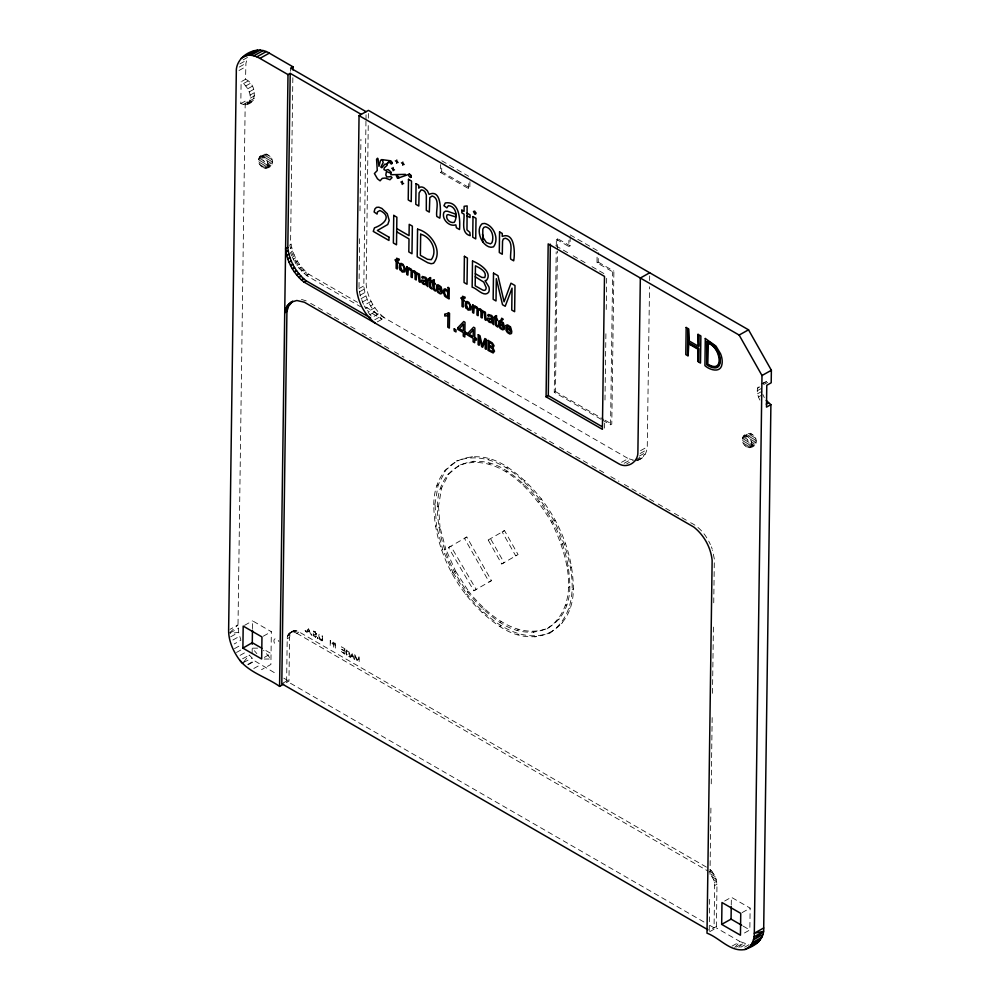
<?xml version="1.0" encoding="UTF-8"?>
<svg xmlns="http://www.w3.org/2000/svg" width="1000" height="1000" viewBox="0 0 1000 1000"><rect width="100%" height="100%" fill="white"/><g stroke="black" fill="none" stroke-linecap="round" stroke-linejoin="round"><path stroke-width="0.75" stroke-dasharray="5 3.75" d="M315.2 631.688L316.188 634.375L313.45 634.425L313.288 633.438L315.725 633.65L315.688 634.6L315.775 633.413L315.2 631.688L313.5 631.1L313 631.987L313.587 632.375L313.5 631.1M322.137 638.862C321.2 642.6 317.775 635.65 319.775 634.375L319.163 634.025C317.863 635.862 320.125 642.95 322.688 639.95L322.175 635.763L322.15 640.837M315.575 637.238L315.938 635.775L316.512 636.163L315.575 637.238L313.288 635.662L313.45 634.425M363.438 304.262L360.112 295.225L358.988 288.6L359.675 235.712M360 210.825L360.925 139.275M365.962 121.013L363.825 285.9C365.15 298.825 371.975 311.125 382.15 319.175L367.3 310.613M365.988 119.462L366.05 114.8M377.312 321.875L384.5 317.863C374.312 309.812 367.488 297.512 366.175 284.587L368.25 124.375M368.325 118.15L368.387 113.488M245.525 79.3C258.363 84.462 257.35 109.7 240.812 103.612L241.112 81.762L245.525 79.3L245.925 63.338L247.575 57.4L242.213 60.4M251.9 101.775L247.662 102.175L245.225 101.15L238.012 624.9L238.675 632.35L240.9 640.225L234.188 643.962M252.125 653.637L252.237 645.825M252.475 628.663L252.575 620.862L271.35 631.7L270.9 664.475L261.512 669.712M290.613 71.25L290.663 68.138M292.85 77.713L290.6 241.038C291.925 253.95 298.75 266.25 308.925 274.3L357.512 302.312M706.4 867.1L299.1 631.95C294.275 628.513 286.688 632.863 287.213 638.763L286.625 681.05L707.3 923.925M286.275 682.65L288.962 681.15L289.562 637.45L290.325 633.688L292.413 631.312M469.925 181.737L469.837 187.975L468.625 188.663L440.462 172.4L440.575 164.6M440.462 172.4L441.675 171.725L441.763 165.475M468.625 188.663L468.738 180.85M601.188 419.35L554.25 392.262L556.188 251.788M556.275 245.55L556.362 239.312L557.562 238.625L570.05 245.837L570.175 236.475M554.25 392.262L555.462 391.575L557.4 251.112M557.413 249.55L557.562 238.625M556.362 239.312L568.837 246.513L568.925 240.275M602.525 420.125L610.575 424.775L611.788 424.1L613.888 271.15L612.675 271.825L597 262.775L597.1 254.963M597 262.775L598.212 262.1L598.337 252.725M604.6 428.113L604.688 421.863M604.987 400.012L605.913 332.9M606.237 309.5L606.712 275.163M610.575 424.775L612.675 271.825M638.1 459.913C643.913 458.55 646.912 452.438 647.262 446.912L649.525 286.762M649.613 280.55L649.675 275.887M709.663 899.312L709.225 930.525L716.4 926.513M710 874.35L710.925 807.237M711.25 783.838L712.175 716.725M712.5 693.312L713.438 624.65M713.737 602.8L714.35 559.113L712.55 550.212M709.688 931.675L716.388 927.925L716.988 884.225L715.8 878.037L712.425 872.062L710.075 873.363L713.462 879.35L714.638 885.537L714.062 927.825L708.65 924.7M731.25 905.088L731.363 897.275L750.138 908.125L749.837 929.975L743.138 933.713M346.287 654.438L346.75 650.1L349.525 651.475L349.45 656.85L346.287 654.438L345.725 651.275L346.438 650.15M322.013 639.825L321.95 640.875L321.613 640.113M319.875 638.713L320.575 640.325M313.625 636.125L313.45 634.913M316.188 634.375L316.325 633.387M247.488 104.25C254.137 97.575 247.812 86.062 241.112 81.762M258.6 159.662C260.387 150.412 273.4 153.938 272.4 162.613C270.6 171.875 257.6 168.35 258.6 159.662L263.012 157.2L264.438 154.125M260.025 156.6C265.413 155.262 270.425 164.213 266.55 168.15M742.4 438.988C744.188 429.738 757.188 433.25 756.2 441.938C754.4 451.188 741.4 447.663 742.4 438.988L746.812 436.512L748.238 433.45M759.9 400.087C757.475 395.55 755.35 388.387 760.113 384.637M743.825 435.913C749.212 434.575 754.212 443.537 750.35 447.475M433.775 504.712C433.988 461.737 472.463 443.675 507.362 467.038C547.013 493.913 572.95 540.788 573.387 588.8C573.175 631.788 534.7 649.837 499.787 626.475C460.15 599.612 434.212 552.737 433.775 504.712L434.988 504.038L438.162 484.938L445.85 470.025L457.5 460.325M437.325 506.887C437.525 466.112 474.087 448.938 507.2 471.112C544.812 496.6 569.425 541.075 569.837 586.625C569.637 627.4 533.075 644.575 499.95 622.4C462.35 596.912 437.738 552.45 437.325 506.887L438.537 506.213L441.55 488.1L448.837 473.95L459.9 464.738M547.263 628.775C582.288 604.675 567.238 553.587 551.525 522.288C533.375 491.4 498.938 451.175 458.688 465.425M549.663 633.2C586.575 607.788 570.712 553.938 554.15 520.938C535.013 488.387 498.725 445.988 456.287 461M319.475 639.062L319.738 637.95M346.737 654.262L346.75 655.075L346.325 652.862M243.55 662.225L249.275 655.037L254.85 660.975L277.325 674.438M734.688 947.575L740.088 941.612L749.025 944.737L743.662 947.738M313.288 633.438L313.288 635.662M738.875 947.35L743.138 943.15L735.125 947.8M229.675 632.725L238.012 624.9L229.963 629.388M763 383.562L766.488 381.55L764.287 382.788M313.7 631.987L315.387 632.513M346.45 651.312L348.913 651.75L348.85 655.863L346.925 654.525M315.738 636.325L313.712 635.462M448.488 547.55L466.812 537.025L491.463 580.638L473.862 590.75L448.488 547.55L450.838 546.237L476.213 589.45L473.862 590.75M264.35 657.412L271.05 653.55L261.663 648.125M488.175 539.975L504.513 530.588L518.062 554.562L501.725 563.962L488.175 539.975L490.513 538.663L504.075 562.65L501.725 563.962M239.85 63.938L246.562 60.2M239.225 67.088L245.925 63.338M238.988 70.512L245.7 66.762M243.538 83.537L247.95 81.075M245.775 85.938L250.2 83.475M247.7 88.8L252.113 86.325M249.163 91.925L253.575 89.45M250.062 95.1L254.475 92.625M240.812 103.612L245.225 101.15M250.35 98.112L254.762 95.638M243.238 104.65L247.662 102.175M249.988 100.75L254.4 98.287M249.013 102.85L253.425 100.375M245.525 104.862L249.938 102.387M259.262 157.3L265.425 153.825M262.15 156.4L266.562 153.925M258.775 158.35L263.188 155.875M263.363 156.912L267.787 154.45M258.738 161.175L263.15 158.7L263.012 157.2M264.575 157.8L269 155.338M259.188 162.763L263.6 160.287L263.15 158.7M265.7 159L270.125 156.537M259.913 164.325L264.337 161.85L267.638 165.375L270.975 165.688M266.663 160.425L271.075 157.963M267.387 161.988L271.812 159.525M260.875 165.75L265.3 163.287M262 166.95L266.425 164.488M267.838 163.575L272.262 161.112M263.212 167.838L267.638 165.375M267.987 165.087L272.4 162.613M264.438 168.35L272.225 163.938M265.575 168.463L271.737 164.988M291.012 244.3L289.8 244.975C291.975 256.65 298.35 267.625 307.725 274.988M290.512 248.337L291.725 247.662M291.525 251.737L292.738 251.062M294.413 261.288L291.675 255.775L294.025 254.462M293.225 259.125L295.575 257.812M297.362 261.062L295.012 262.375L299.212 268.4L306.588 275.613L360.562 306.725M297.013 265.475L299.363 264.175M299.212 268.4L301.55 267.087M301.55 271.087L303.9 269.775M304.025 273.5L306.375 272.188M306.588 275.613L308.925 274.3M358.988 288.6L366.175 284.587M359.4 291.863L366.575 287.863M360.112 295.225L367.287 291.212M361.125 298.637L368.3 294.625M362.413 302.038L369.588 298.025M371.138 301.375L363.963 305.375L365.75 308.625L372.925 304.625M374.925 307.725L367.75 311.737L369.938 314.65L372.287 317.337L379.462 313.325M369.938 314.65L377.125 310.637M374.762 319.762L381.938 315.75M568.837 246.513L570.05 245.837M444.637 470.7L445.85 470.025M471.125 457.163L472.337 456.488M447.625 474.625L448.837 473.95M472.762 461.775L473.975 461.1M436.95 485.613L438.162 484.938M488.137 459.45L489.35 458.775M440.337 488.775L441.55 488.1M488.9 463.95L490.112 463.275M506.15 467.725L507.362 467.038M505.988 471.788L507.2 471.112M244.537 625.35L252.575 620.862M230.637 636.85L238.675 632.35L230.062 633.513M232.9 640.013L239.6 636.263M435.312 526.7L436.525 526.025L434.988 504.038M438.775 527.75L439.988 527.075L438.537 506.213M523.962 481.4L525.175 480.712M522.875 484.762L524.087 484.087M234.5 648.637L241.2 644.887M263.312 636.188L271.35 631.7M236.462 652.463L241.825 649.463M240.062 655.362L245.425 652.362M242.575 658.787L249.45 655.125M289.237 633.237L293.35 630.913M290.062 632.625L294.387 630.7M288.55 634.025L290.887 632.712M287.987 635L290.325 633.688M292.038 632.013L295.487 630.7M287.575 636.125L289.913 634.812M293.15 632.013L296.663 630.913M441.45 550.087L442.663 549.412L436.525 526.025M466.812 537.025L464.462 538.337L489.113 581.95L491.463 580.638M243.562 662.412L251.988 658.175M444.613 549.938L445.825 549.25L439.988 527.075M287.213 638.763L289.562 637.45M294.312 632.225L296.75 633.263L299.1 631.95M540.325 499.55L541.538 498.875M247.787 664.375L254.5 660.625M538.413 501.987L539.625 501.312M248.15 664.725L254.85 660.975M640.562 450.662L647.262 446.912M761.213 384.012L764.525 382.163M621.525 462.325L628.237 458.587L633.387 460.1L626.688 463.85M253.812 668.487L260.525 664.737M640.138 453.488L646.85 449.738M767.663 382.388L764.35 384.237L762.075 384.025M757.613 388.125L759.812 386.887M624.15 463.3L630.85 459.55M504.513 530.588L502.163 531.888L515.725 555.875L518.062 554.562M639.4 456.05L646.1 452.3M757.25 390.775L761.663 388.3M635.65 459.812L645.037 454.562M635.65 460.975L643.688 456.475M637.513 460.675L642.062 458.025M757.537 393.787L761.95 391.312M758.438 396.962L761.75 395.112M451.788 573.263L453 572.587L442.663 549.412M454.425 571.912L455.625 571.237L445.825 549.25M551.525 522.288L552.737 521.6M554.15 520.938L555.363 520.262M281.8 683.75L288.975 679.737M743.062 436.613L749.225 433.137M742.575 437.663L750.362 433.25M467.537 592.212L468.75 591.538C487.163 614.525 517.087 640.238 548.475 628.1M747.163 436.238L751.575 433.762M465.613 594.65L466.825 593.975C486.238 618.212 517.788 645.312 550.862 632.525M748.375 437.125L752.788 434.65M742.537 440.487L746.95 438.025L746.812 436.512M742.987 442.075L747.4 439.613L746.95 438.025M749.5 438.325L753.913 435.85M561.337 544.263L562.55 543.587M750.462 439.75L754.875 437.275M743.713 443.638L748.138 441.175L751.425 444.688L754.775 445M564.5 544.113L565.7 543.438M751.188 441.312L755.612 438.837M744.675 445.075L749.087 442.6M751.637 442.9L756.062 440.425M745.8 446.275L750.212 443.8M747.013 447.163L751.425 444.688M751.787 444.4L756.2 441.938M748.225 447.675L756.025 443.263M749.375 447.775L755.537 444.3M483.062 609.438L484.275 608.763M481.987 612.8L483.2 612.125M567.163 566.45L568.375 565.775M570.638 567.487L571.85 566.812M499.95 622.4L501.163 621.725M568.625 587.312L569.837 586.625M499.787 626.475L501 625.8M572.175 589.487L573.387 588.8M517.05 630.25L518.263 629.575M565.6 605.425L566.812 604.75M517.812 634.75L519.025 634.062M568.987 608.587L570.2 607.9M533.188 632.425L534.4 631.737M558.325 619.575L559.525 618.9M534.825 637.038L536.025 636.362M561.312 623.5L562.525 622.812M708.988 872.1L711.338 870.788L712.425 872.062M711.087 874.75L713.438 873.438M712 876.225L714.35 874.912M712.788 877.763L715.138 876.462M713.462 879.35L715.8 878.037M713.988 880.95L716.325 879.638M714.362 882.525L716.712 881.213M714.638 885.537L716.988 884.225M724.663 901.025L731.363 897.275M742.087 912.613L750.138 908.125M732.05 946.112L740.088 941.612L716.388 927.925M740.763 947.2L746.125 944.2M229.988 632.962L238.137 628.538M257.613 648.15L252.2 648.175L256.863 653.612M264.225 659.038L270.975 659.013L263.525 650.3M301.45 299.438L306.575 300.988M441.825 160.8L468.65 176.275M570.2 234.913L598.362 251.175M441.675 171.725L469.837 187.975M598.212 262.1L613.888 271.15M555.75 245.738L567.825 252.712M573.188 255.8L586.6 263.55M591.962 266.637L604.025 273.612M555.462 391.575L603.737 419.45M605.075 420.225L611.788 424.1M365.6 306.975L628.237 458.587M310.625 303.325L325.5 311.913M326.85 312.7L341.725 321.287M343.088 322.062L356.6 329.875M362.013 333L371.475 338.462M376.887 341.587L389.062 348.612M394.462 351.737L403.938 357.2M409.338 360.325L421.512 367.35M426.925 370.475L439.087 377.5M444.5 380.625L453.963 386.087M459.375 389.212L471.55 396.238M476.95 399.363L504 414.975M509.412 418.1L521.575 425.125M526.987 428.25L536.45 433.713M541.862 436.838L554.038 443.862M559.438 446.987L574.312 455.575M575.675 456.35L590.55 464.938M591.9 465.712L604.062 472.75M610.825 476.65L618.938 481.337M624.35 484.45L640.575 493.825M641.925 494.6L656.8 503.188M658.162 503.975L673.037 512.562M674.388 513.337L689.262 521.925M690.612 522.712C699.788 527.038 706.287 535.513 710.413 544.562M344.212 650.7L341.662 649.225L344.212 651.338M296.75 633.263L707.825 870.975M743.125 926.1L749.837 929.975M283.788 678.162L288.962 681.15M710.175 869.663L711.338 870.788M455.625 571.237L468.75 591.538M453 572.587L466.825 593.975M762.85 394.487L764.312 397.612M747.4 439.613L748.138 441.175M263.6 160.287L264.337 161.85M711.363 546.812L712.225 549.075M290.387 252.375L291.675 255.775M314.075 631.775L313.85 631.062L313.913 631.8M274.525 643.25A3.975 2.338 60.8 0 1 274.962 638.85A3.975 2.338 60.8 0 1 278.925 641.575M305.163 630.6L305.8 631.725L305.163 630.6M311.25 634.113L311.887 635.237L311.25 634.113M317.35 637.625L317.975 638.75L317.35 637.625M330.262 640.425L330.188 645.8L330.812 646.162L333.288 643.337L333.825 647.9L333.9 642.525L333.263 642.163L330.788 644.975L330.262 640.425M334.963 643.138L335.5 648.863L334.963 643.138M341.35 651.525L344.787 654.15L344.862 648.775L341.525 646.85L344.237 649.062L344.188 653.162L341.35 651.525M354.812 654.525L354.738 659.9L355.325 660.238L355.387 655.738L357.225 661.325L358.612 657.525L359.137 662.438L359.212 657.062L358.3 656.538L356.925 660.375L354.812 654.525M308.675 628.538L307.825 630.662L309.387 631.575L308.675 628.538M352.238 653.612L351.4 655.738L352.962 656.65L352.238 653.612M307.625 631.138L307.075 632.45L306.375 632.05L308.337 627.775L310.688 634.55L309.562 632.25L307.625 631.138M351.2 656.213L350.637 657.525L349.938 657.125L351.9 652.85L354.263 659.625L353.125 657.325L351.2 656.213"/><path stroke-width="1.5" d="M766.237 400.475L770.9 404.65L766.488 407.113L766.787 385.262L771.2 382.8L771.375 370.262L748.525 329.812L368.425 110.375L359.05 115.625L356.788 289.837C358.113 302.75 364.938 315.062 375.112 323.113M242.887 648.125L243.188 626.1L261.962 636.938L261.663 658.962L242.887 648.125L252.275 642.712L261.663 648.125M252.262 644.262L252.45 630.225M292.962 69.938L293 66.825L269.3 53.137C256.312 44.438 235.338 56.337 236.312 72.013L228.625 630.138C228.5 639.688 232.25 648.95 237.387 656.862C246.838 672.013 265.725 676.55 279.575 686.4L288 74.6L290.212 73.362L361.25 114.388M286.925 311.512L284.725 312.738L287.362 305.562L292.712 301.163L288.4 306.438L286.925 311.512L281.8 683.75L707.875 929.75M370.6 318L306.137 280.775C295.95 272.725 289.125 260.425 287.812 247.5L290.212 73.362M390.6 160.8L389.675 162.125L391.213 164.088L392.137 162.763L390.6 160.8L381.775 159.613L380.562 160.325L378.963 166.325L378.05 158.837L377.537 158.212L376.575 159.225L377.262 170.512L374.412 173.538L377.488 178.812L380.1 180.825L382.275 178.35L385.213 178.05L389.963 179.762L392.025 177.675L391.112 176.675L386.838 176.975L385.825 174.95L386.438 171.537L391.188 173.412L391.087 172.087L388.088 169.513L385.525 170.375L383.95 169.587L384.25 167.875L387.113 165.312L386.613 164.062L384.738 164.225L381.863 167.725L380.8 167.1L383.175 162.662L382.3 159.775M409.425 174.137L409.15 174.225A1.863 1.087 60.8 0 0 409.125 176.363L410.35 177.463L411.262 176.912L410.688 174.875L409.425 174.137L397.537 178.337L396.325 175.725L397.238 175.175L398.775 177.925L398.663 176.7M475.9 213.725L474.688 211.112L473.45 211.513L474.975 214.262L475.788 212.5M546.075 396.825L548.188 243.875L604.5 276.388L602.4 429.338L546.075 396.825L548.288 395.588L601.925 426.562M548.288 395.588L550.363 244.2M721.675 924.375L721.975 902.525L740.75 913.363L740.45 935.212L721.675 924.375L731.062 919.125L741.787 925.325M731.062 919.125L731.237 906.65M359.05 115.625L739.137 335.062L761.988 375.513L754.312 933.238C754.525 939.712 751.625 947.35 744.95 949.5C730.4 952.35 719.5 937.712 707 933.175L712.138 560.337C710.812 547.425 703.988 535.112 693.812 527.062L304.363 302.225L296.825 300.5L290.5 302.4M747.275 948.487C756.25 945.45 764.55 938.213 763.7 927.987L770.9 404.65M393.075 170.725L393.15 167.5M396.712 163.263L396.788 160.025M402.225 184.425L402.3 181.2M402.775 165.263L402.85 162.037M390.025 160.863L386.613 164.062L389.812 161.05M763.7 927.987L754.312 933.238L763.462 931.413L753.45 939.8L762.837 934.562M250.688 53.025L252.725 51.513M754.2 936.787L763.462 931.413M241.3 58.263L255.05 50.5M243.337 56.762L248.225 55.25L257.613 50M248.225 55.25L250.975 55.263L260.363 50.012M250.975 55.263L253.875 55.8L263.263 50.55M253.875 55.8L256.875 56.85L266.262 51.6M256.875 56.85L259.913 58.388L269.3 53.137M293 66.825L290.663 68.138L366.087 111.688M287.812 247.5L285.6 248.738C286.925 261.663 293.75 273.962 303.925 282.013L618.85 463.825C627.45 468.975 638.275 461.962 637.888 452.163L640.337 278.025L649.712 272.775M286.012 252L288.212 250.775M286.725 255.362L288.925 254.125M287.725 258.762L289.938 257.538M289.012 262.162L291.225 260.938M290.562 265.512L292.775 264.288M292.35 268.762L294.562 267.538M294.363 271.875L296.562 270.637M296.55 274.788L298.762 273.55M298.9 277.475L301.112 276.238M301.363 279.887L303.575 278.663M303.925 282.013L306.137 280.775M288.812 303.8L291.012 302.575M287.362 305.562L289.575 304.337M286.188 307.663L288.4 306.438M285.3 310.075L287.512 308.837M739.137 335.062L748.525 329.812M761.988 375.513L771.375 370.262M766.275 404.1L768.475 402.875M279.575 686.4L283.587 684.15M752.425 942.6L761.812 937.35M751.05 945.013L760.438 939.762M744.95 949.5L758.7 941.737M754.338 944.25L756.663 943.238M390.675 174.725L405.462 174.363M489.225 345.25L492.525 346.838L492.6 344.513L489.275 342.25L489.162 349.837L492.713 351.562L493.1 349.412L489.212 346.425M475.337 273.712L481.9 277.425L484.775 277.55C487.5 271.525 479.538 267.9 475.45 265.8L475.175 285.812L482.8 290.087A5.125 3.013 60.8 0 0 486.163 287.613L483.787 282.15L475.288 276.8M259.913 58.388L288 74.6M687.763 340.138L698.95 346.6L699.112 334.925L700.875 335.95L700.5 363.088L698.737 362.075L698.925 348.488L687.725 342.025M467.038 213.125L470.062 214.875L470.025 217.587L467 215.837M396.725 228.55L409.05 235.662L409.212 224.325L412.35 226.137L411.975 253.75L408.825 251.938L409.012 238.925L396.675 231.8M397.375 261.175L398.688 262.975L397.362 262.213M430.613 280.363L431.75 282.062L430.6 281.4M434.237 282.45L435.375 284.15L434.225 283.488M463.263 299.212L464.562 301.012L463.25 300.25M496.5 318.4L497.638 320.1L496.488 319.438M464.875 331.838L466.587 332.825L466.575 334.487L464.85 333.5M474.738 337.525L476.45 338.512L476.425 340.175L474.712 339.188M403.625 183.625L400.9 182M401.45 162.838L404.175 164.462M395.375 160.837L398.113 162.45M391.75 168.3L394.487 169.913M242.6 663.425L239.887 660.288M482.725 241.85C485.163 245 489.3 248.525 493.512 246.85C499.375 239.2 494.025 225.875 484.738 223.45L482.175 223.7C477.075 228.125 479.387 236.875 482.725 241.85L482.825 229.137L483.975 227.325L485.662 226.812C492.15 228.538 494.2 237.025 491.925 242.712L490.462 243.875L486.438 242.55L483.175 237.688L482.475 234.288M411.15 175.7L411.262 176.912M392.025 162.325L392.137 163.55M389.688 161.35L389.8 162.562M415.087 273.387L415.075 279.312L416.225 279.975L416.575 272.863L419.487 274.125L420.213 282.288L419.075 281.625L418.338 274.312L416.413 274.425L416.575 272.863L414.25 270.738L412.175 270.837L411.175 269.137L411.062 277L412.212 277.663L412.475 272.05L414.525 272.162L415.087 273.387M480.975 311.425L480.962 317.35L482.113 318.012L482.463 310.9L485.363 312.162L486.1 320.325L484.963 319.662L484.225 312.35L482.3 312.462L482.463 310.9L480.138 308.775L478.062 308.875L477.062 307.175L476.95 315.038L478.088 315.7L478.363 310.087L480.412 310.212L480.975 311.425M389 237.2L388.963 240.463L373.275 231.412L374.45 227.85C383.537 224.625 392.612 216.513 379.913 210.5L377.45 211.95L377.088 214.075L374.1 211.988L374.875 208.975L376.5 207.387L378.862 207.213L381.912 208.45L387.287 213.775L389.2 220.387L387.775 224.5L377.362 230.487L389 237.2M393.738 215.4L393.363 243L396.5 244.812L396.875 217.213L393.738 215.4M395.225 259.938L396.225 261.55L396.625 258.238L399.225 259.175L399.038 260.238L397.625 259.6L397.388 260.45L397.275 269.037L396.138 268.375L396.238 260.512L395.225 259.938M406.825 266.625L406.712 274.488L407.863 275.15L408.3 269.275L410.075 270L410.487 269L408.925 267.738L407.837 268.412L406.825 266.625M408.5 179.325L408.225 199.938L411.225 201.675L411.512 181.062L408.5 179.325M416.075 183.7L415.788 204.312L418.787 206.038L419.1 192.938L421.075 189.95A6.175 3.625 60.8 0 1 424.85 191.65L426.337 194.85L426.312 210.387L429.312 212.113L429.825 197.575L432.188 195.95C440.55 198.775 435.588 210.225 436.8 216.438L439.787 218.162C440.975 212.35 441.775 188.438 429.087 194.375L427.35 190.7L424.137 187.887A8.8 5.162 60.8 0 0 419.712 187.338L418.725 188.137L418.762 185.25L416.075 183.7M417.575 229.15L417.2 256.762L427.788 262.762L431.125 263.738L433.562 263.25C443.425 250.963 431.287 232.537 417.575 229.15M420.675 234.225L420.375 255.325L427.537 259.325L431.287 259.662C437.975 250.825 431.1 236.85 420.675 234.225M426.3 280.763L426.275 281.812L423.4 280.925L423.113 282.725L425.3 284.012L426.075 283.525L426.312 280.425L424.7 277.875L423.5 277.525L422.912 278.363L421.8 277.538L422.325 276.475L425.662 277.387L427.075 278.975L427.75 286.637L426.337 284.837L423.312 284.212L421.875 282.438A2.725 1.6 60.8 0 1 421.8 280.038L426.3 280.763M428.638 279.225L429.7 287.362L431.825 288.975L430.538 286L430.65 277.613L429.5 277.762L429.475 279.7L428.638 279.225M432.262 281.312L433.325 289.462L435.45 291.062L434.162 288.087L434.275 279.713L433.125 279.85L433.1 281.8L432.262 281.312M444.812 314.288L444.787 316.038L447.938 315.65L447.975 313.35L448.537 312.688L449.538 313.275L449.338 328.1L447.775 327.2L447.975 313.35L444.812 314.288M448.1 287.438L448.05 291.337L445.4 288.85L444.087 289.1L443.288 291.65L444.65 296.05L446.725 297.688L448.038 297.35L447.6 291.863L446.287 290.35L445 290.338L444.487 293.05L446.262 296.388L447.537 296.413L448.1 294.538L448.025 298.337L449.087 298.95L449.237 288.1L448.1 287.438M454.225 328.85L454.2 330.913L455.975 331.938L456 329.875L454.225 328.85M455.725 214.175L455.675 216.912L448.137 214.587L446.938 215.037C445.225 219.05 450.412 223.738 454.3 222.312C457.812 216.887 456.3 206.175 448.4 205.675L446.863 207.875L443.938 205.712L445.3 202.938C459.85 200.712 460.238 219.975 459.525 229.55L456.388 227.75L455.825 224.862C449.1 227.2 441.287 218.812 443.925 212.288L445.5 211.175L447.675 211.275L455.725 214.175M457.812 327.75L457.788 329.412L463.3 332.6L463.25 336.138L464.8 337.038L465.012 322.262L463.738 321.525L457.812 327.75M461.863 210.138L461.825 212.85L464.025 214.125C464.588 221.062 460.6 233.2 470.213 235.688L469.825 232.35L466.975 229.9L467.137 205.925L464.125 206.3L464.062 211.4L461.863 210.138M461.112 297.975L462.113 299.587L462.512 296.275L465.112 297.213L464.925 298.275L463.5 297.638L463.275 298.488L463.162 307.075L462.025 306.413L462.125 298.562L461.112 297.975M463.413 324.275L463.325 330.938L459.35 328.638L463.413 324.275M464.4 256.312L464.05 282.5L467.025 284.225L467.388 258.038L464.4 256.312M467.675 333.45L467.65 335.112L473.15 338.288L473.113 341.825L474.663 342.725L474.875 327.95L473.6 327.225L467.675 333.45M472.512 260.988L472.15 287.175C476.85 288.125 483.812 297.562 488.525 292.438A9.312 5.463 60.8 0 0 489 287.1L485.1 280.613L486.488 280.35C493.125 272.05 478.663 263.325 472.512 260.988M473.013 216.575L472.725 237.175L475.725 238.912L476.012 218.3L473.013 216.575M472.7 304.662L472.6 312.525L473.738 313.188L474.188 307.312L475.962 308.038L476.375 307.038L474.812 305.775L473.725 306.45L472.7 304.662M473.275 329.963L473.175 336.625L469.2 334.338L473.275 329.963M478.25 334.712L478.113 344.637L479.2 345.262L479.325 336.812L481.675 346.688L482.688 347.275L485.275 340.4L485.163 348.7L486.25 349.325L486.388 339.412L484.875 338.537L482.262 345.588L479.95 335.688L478.25 334.712M488.162 340.438L488.025 350.35L493.162 352.95L494.5 351.188L492.925 347.863L494.075 345.725L492.238 342.863L488.162 340.438M492.188 318.8L492.163 319.85L489.288 318.962L489 320.763L491.188 322.05L491.962 321.562L492.188 318.463L490.588 315.925L489.387 315.562L488.8 316.4L487.688 315.575L488.212 314.513L491.55 315.425L492.962 317.013L493.638 324.675L492.225 322.875L489.2 322.25L487.762 320.475A2.712 1.6 60.8 0 1 487.675 318.087L492.188 318.8M493.512 273.113L493.15 299.3L496.012 300.963L496.325 278.663L502.525 304.725L505.213 306.275L512.05 288.125L511.75 310.05L514.625 311.7L514.987 285.512L510.975 283.2L504.087 301.812L497.987 275.7L493.512 273.113M494.525 317.262L495.588 325.412L497.713 327.013L496.425 324.038L496.538 315.65L495.387 315.8L495.363 317.75L494.525 317.262M499.575 231.912L499.288 252.512L502.287 254.25L502.55 241.225L503.288 238.938L505.45 238.238C514.225 240.863 509.762 252.763 510.675 259.088L513.675 260.825C515.062 254 515.2 231.438 502.238 236.4L502.275 233.463L499.575 231.912M686.175 327.463L685.8 354.613L687.537 355.613L687.913 328.462L686.175 327.463M688.3 343.062L688.125 355.95L688.75 343.862L697.862 349.125L698.15 361.737L698.337 348.85L688.3 343.062M688.5 328.8L688.812 340.062L688.5 328.8M698.062 334.325L698.375 345.588L698.062 334.325M705.3 338.5L704.925 365.65C709.675 370 720.612 373.462 721.988 364.25A16.3 9.562 60.8 0 0 720.575 353.8L715.975 346.125L705.3 338.5M707.013 341.413L706.688 364.75C728.075 378.35 720.788 343.438 707.013 341.413M707.588 342.425L707.288 364.4C710.55 366.962 717.05 369.3 719.175 364.15A12.75 7.488 60.8 0 0 719.75 358.475C718.725 351.475 713.875 345.513 707.588 342.425M708.037 343.237L707.75 364.137C725.763 374.988 719.725 345.45 708.037 343.237M405.4 268.762L405.012 271.837L402.212 272.075L399.3 268.012L399.725 263.837L401.175 263.4L403 264.3L405.4 268.762M471.275 306.8L470.9 309.875L468.1 310.113L465.188 306.062L465.613 301.875L467.062 301.438L468.888 302.337L471.275 306.8M404.263 269.062L403.913 270.75L402.638 271.163L400.312 267.538L400.4 270.425L400.875 264.887L402.312 264.962L403.725 266.525L404.263 269.062M470.15 307.1L469.8 308.8L468.525 309.2L466.2 305.575L466.287 308.463L466.763 302.925L468.2 303L469.613 304.562L470.15 307.1M506.112 325.487L506.037 330.35L507.425 332.537L509.812 334.025L511.337 333.587L511.75 332.75L510.575 331.9L508.762 332.488L507.362 330.975L506.763 328.625L511.8 331.538L510.538 326.938L507.525 324.862L506.112 325.487M436.6 285.35L436.525 290.212L437.912 292.413L440.312 293.9L441.825 293.463L442.238 292.613L441.062 291.762L439.25 292.35L437.85 290.85L437.25 288.5L442.287 291.413L441.025 286.8L438.013 284.725L436.6 285.35M498.862 321.3L498.787 326.163L500.175 328.363L502.575 329.837L504.087 329.412L504.5 328.562L503.325 327.713L501.525 328.3L500.112 326.8L499.513 324.45L504.55 327.362L503.288 322.75L500.275 320.675L498.862 321.3M501.763 318.363L500.887 319.95L501.838 320.5L503.263 319.225L501.763 318.363M438.237 286.038L437.325 287.438L441.1 289.613L440.4 287.375L438.237 286.038M500.5 321.987L499.6 323.387L503.363 325.562L502.663 323.325L500.5 321.987M507.75 326.163L506.838 327.575L510.613 329.75L509.913 327.5L507.75 326.163"/></g></svg>
